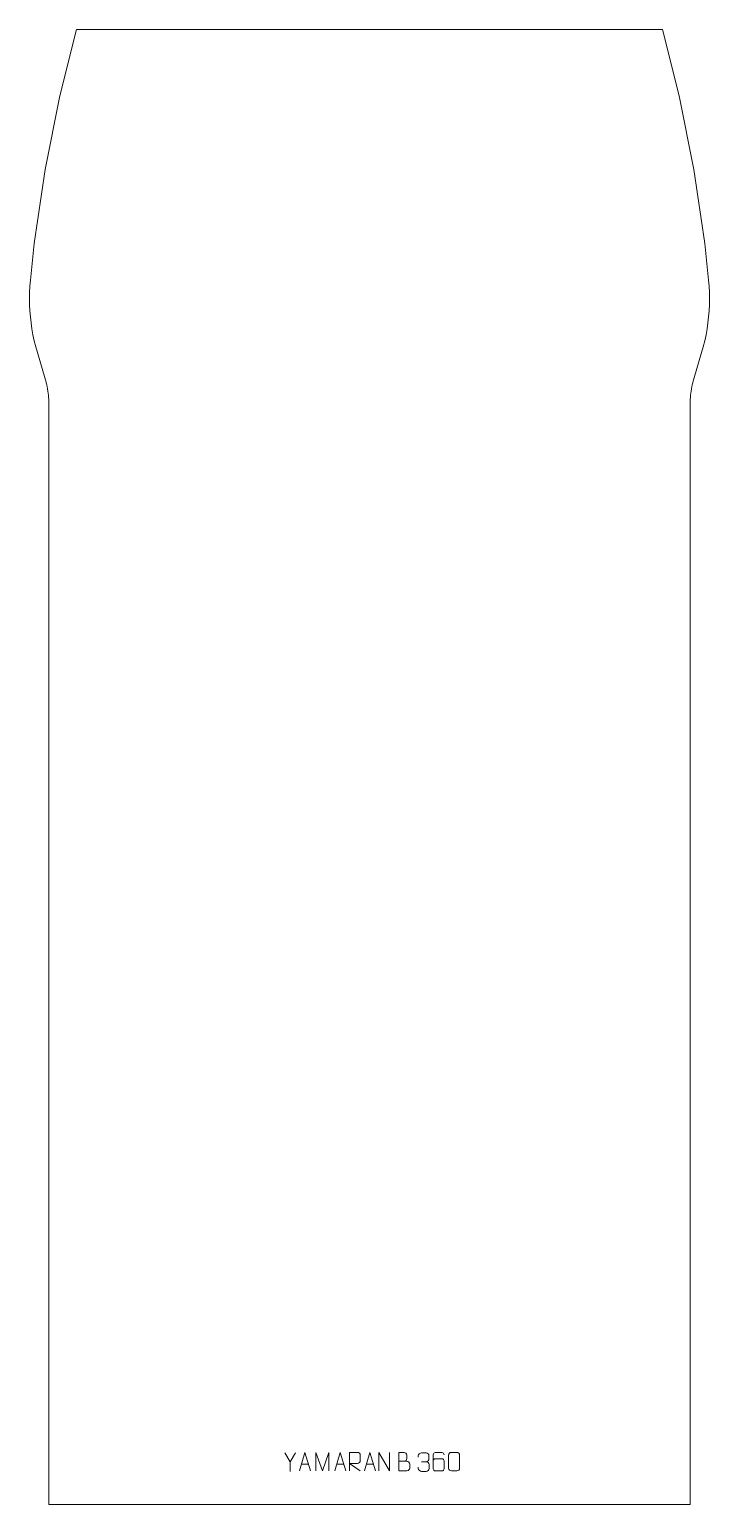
# Model space of a CAD drawing. Header units: millimetres. Extents: x -491 to 431, y -1456 to 544.
import ezdxf

# ---------------------------------------------------------------- set-up
doc = ezdxf.new("R2010")
doc.units = ezdxf.units.MM
doc.header["$MEASUREMENT"] = 0
doc.layers.add('layer 1', color=7, linetype='Continuous')

msp = doc.modelspace()

# ---------------------------------------------------------------- linework, layer by layer
at = {"layer": 'layer 1', "color": 242, "lineweight": 9}
msp.add_open_spline([(410.0033, 353.7501), (410.0033, 353.7501), (425.0038, 253.7496), (425.0038, 253.7496), (425.0038, 253.7496), (425.0038, 253.7496), (430.0036, 203.7509), (430.0036, 203.7509), (430.0036, 203.7509), (430.0036, 203.7509), (430.692, 195.5114), (430.692, 195.5114), (430.692, 195.5114), (430.692, 195.5114), (431.1121, 187.2553), (431.1121, 187.2553), (431.1121, 187.2553), (431.1121, 187.2553), (431.2623, 178.9882), (431.2623, 178.9882), (431.2623, 178.9882), (431.2623, 178.9882), (431.1427, 170.7211), (431.1427, 170.7211), (431.1427, 170.7211), (431.1427, 170.7211), (430.7552, 162.4637), (430.7552, 162.4637), (430.7552, 162.4637), (430.7552, 162.4637), (430.0975, 154.2223), (430.0975, 154.2223), (430.0975, 154.2223), (430.0975, 154.2223), (429.1713, 146.0069), (429.1713, 146.0069), (429.1713, 146.0069), (429.1713, 146.0069), (427.9789, 137.8255), (427.9789, 137.8255), (427.9789, 137.8255), (427.9789, 137.8255), (426.5195, 129.6876), (426.5195, 129.6876), (426.5195, 129.6876), (426.5195, 129.6876), (424.7972, 121.6015), (424.7972, 121.6015), (424.7972, 121.6015), (424.7972, 121.6015), (422.8111, 113.5767), (422.8111, 113.5767), (422.8111, 113.5767), (422.8111, 113.5767), (420.5648, 105.6198), (420.5648, 105.6198), (420.5648, 105.6198), (420.5648, 105.6198), (409.9323, 70.1778), (409.9323, 70.1778), (409.9323, 70.1778), (409.9323, 70.1778), (409.1499, 67.4501), (409.1499, 67.4501), (409.1499, 67.4501), (409.1499, 67.4501), (408.4339, 64.7045), (408.4339, 64.7045), (408.4339, 64.7045), (408.4339, 64.7045), (407.7844, 61.9414), (407.7844, 61.9414), (407.7844, 61.9414), (407.7844, 61.9414), (407.2027, 59.1633), (407.2027, 59.1633), (407.2027, 59.1633), (407.2027, 59.1633), (406.6887, 56.371), (406.6887, 56.371), (406.6887, 56.371), (406.6887, 56.371), (406.243, 53.569), (406.243, 53.569), (406.243, 53.569), (406.243, 53.569), (405.8647, 50.7556), (405.8647, 50.7556), (405.8647, 50.7556), (405.8647, 50.7556), (405.5546, 47.9344), (405.5546, 47.9344), (405.5546, 47.9344), (405.5546, 47.9344), (405.3136, 45.1063), (405.3136, 45.1063), (405.3136, 45.1063), (405.3136, 45.1063), (405.1423, 42.2737), (405.1423, 42.2737), (405.1423, 42.2737), (405.1423, 42.2737), (405.0393, 39.436), (405.0393, 39.436), (405.0393, 39.436), (405.0393, 39.436), (405.0035, 36.5983), (405.0035, 36.5983), (405.0035, 36.5983), (405.0035, 36.5983), (405.0035, -1456.249), (405.0035, -1456.249), (405.0035, -1456.249), (405.0035, -1456.249), (-464.9949, -1456.249), (-464.9949, -1456.249), (-464.9949, -1456.249), (-464.9949, -1456.249), (-464.9949, 36.5983), (-464.9949, 36.5983), (-464.9949, 36.5983), (-464.9949, 36.5983), (-465.0302, 39.436), (-465.0302, 39.436), (-465.0302, 39.436), (-465.0302, 39.436), (-465.1337, 42.2737), (-465.1337, 42.2737), (-465.1337, 42.2737), (-465.1337, 42.2737), (-465.305, 45.1063), (-465.305, 45.1063), (-465.305, 45.1063), (-465.305, 45.1063), (-465.546, 47.9344), (-465.546, 47.9344), (-465.546, 47.9344), (-465.546, 47.9344), (-465.8561, 50.7556), (-465.8561, 50.7556), (-465.8561, 50.7556), (-465.8561, 50.7556), (-466.2344, 53.569), (-466.2344, 53.569), (-466.2344, 53.569), (-466.2344, 53.569), (-466.6801, 56.371), (-466.6801, 56.371), (-466.6801, 56.371), (-466.6801, 56.371), (-467.1941, 59.1633), (-467.1941, 59.1633), (-467.1941, 59.1633), (-467.1941, 59.1633), (-467.7758, 61.9414), (-467.7758, 61.9414), (-467.7758, 61.9414), (-467.7758, 61.9414), (-468.4253, 64.7045), (-468.4253, 64.7045), (-468.4253, 64.7045), (-468.4253, 64.7045), (-469.1413, 67.4501), (-469.1413, 67.4501), (-469.1413, 67.4501), (-469.1413, 67.4501), (-469.9237, 70.1778), (-469.9237, 70.1778), (-469.9237, 70.1778), (-469.9237, 70.1778), (-480.5562, 105.6198), (-480.5562, 105.6198), (-480.5562, 105.6198), (-480.5562, 105.6198), (-482.8025, 113.5767), (-482.8025, 113.5767), (-482.8025, 113.5767), (-482.8025, 113.5767), (-484.7886, 121.6015), (-484.7886, 121.6015), (-484.7886, 121.6015), (-484.7886, 121.6015), (-486.5128, 129.6876), (-486.5128, 129.6876), (-486.5128, 129.6876), (-486.5128, 129.6876), (-487.9703, 137.8255), (-487.9703, 137.8255), (-487.9703, 137.8255), (-487.9703, 137.8255), (-489.1627, 146.0069), (-489.1627, 146.0069), (-489.1627, 146.0069), (-489.1627, 146.0069), (-490.0889, 154.2223), (-490.0889, 154.2223), (-490.0889, 154.2223), (-490.0889, 154.2223), (-490.7462, 162.4637), (-490.7462, 162.4637), (-490.7462, 162.4637), (-490.7462, 162.4637), (-491.1341, 170.7211), (-491.1341, 170.7211), (-491.1341, 170.7211), (-491.1341, 170.7211), (-491.2537, 178.9882), (-491.2537, 178.9882), (-491.2537, 178.9882), (-491.2537, 178.9882), (-491.1035, 187.2553), (-491.1035, 187.2553), (-491.1035, 187.2553), (-491.1035, 187.2553), (-490.6834, 195.5114), (-490.6834, 195.5114), (-490.6834, 195.5114), (-490.6834, 195.5114), (-489.995, 203.7509), (-489.995, 203.7509), (-489.995, 203.7509), (-489.995, 203.7509), (-484.9952, 253.7496), (-484.9952, 253.7496), (-484.9952, 253.7496), (-484.9952, 253.7496), (-469.996, 353.7501), (-469.996, 353.7501), (-469.996, 353.7501), (-469.996, 353.7501), (-449.9958, 453.7506), (-449.9958, 453.7506), (-449.9958, 453.7506), (-449.9958, 453.7506), (-427.4954, 543.7498), (-427.4954, 543.7498), (-427.4954, 543.7498), (-427.4954, 543.7498), (367.504, 543.7498), (367.504, 543.7498), (367.504, 543.7498), (367.504, 543.7498), (390.0044, 453.7506), (390.0044, 453.7506), (390.0044, 453.7506), (390.0044, 453.7506), (410.0033, 353.7501), (410.0033, 353.7501)], degree=3, knots=[0, 0, 0, 0, 0.015873016, 0.015873016, 0.015873016, 0.015873016, 0.031746032, 0.031746032, 0.031746032, 0.031746032, 0.047619048, 0.047619048, 0.047619048, 0.047619048, 0.063492063, 0.063492063, 0.063492063, 0.063492063, 0.079365079, 0.079365079, 0.079365079, 0.079365079, 0.095238095, 0.095238095, 0.095238095, 0.095238095, 0.111111111, 0.111111111, 0.111111111, 0.111111111, 0.126984127, 0.126984127, 0.126984127, 0.126984127, 0.142857143, 0.142857143, 0.142857143, 0.142857143, 0.158730159, 0.158730159, 0.158730159, 0.158730159, 0.174603175, 0.174603175, 0.174603175, 0.174603175, 0.19047619, 0.19047619, 0.19047619, 0.19047619, 0.206349206, 0.206349206, 0.206349206, 0.206349206, 0.222222222, 0.222222222, 0.222222222, 0.222222222, 0.238095238, 0.238095238, 0.238095238, 0.238095238, 0.253968254, 0.253968254, 0.253968254, 0.253968254, 0.26984127, 0.26984127, 0.26984127, 0.26984127, 0.285714286, 0.285714286, 0.285714286, 0.285714286, 0.301587302, 0.301587302, 0.301587302, 0.301587302, 0.317460317, 0.317460317, 0.317460317, 0.317460317, 0.333333333, 0.333333333, 0.333333333, 0.333333333, 0.349206349, 0.349206349, 0.349206349, 0.349206349, 0.365079365, 0.365079365, 0.365079365, 0.365079365, 0.380952381, 0.380952381, 0.380952381, 0.380952381, 0.396825397, 0.396825397, 0.396825397, 0.396825397, 0.412698413, 0.412698413, 0.412698413, 0.412698413, 0.428571429, 0.428571429, 0.428571429, 0.428571429, 0.444444444, 0.444444444, 0.444444444, 0.444444444, 0.46031746, 0.46031746, 0.46031746, 0.46031746, 0.476190476, 0.476190476, 0.476190476, 0.476190476, 0.492063492, 0.492063492, 0.492063492, 0.492063492, 0.507936508, 0.507936508, 0.507936508, 0.507936508, 0.523809524, 0.523809524, 0.523809524, 0.523809524, 0.53968254, 0.53968254, 0.53968254, 0.53968254, 0.555555556, 0.555555556, 0.555555556, 0.555555556, 0.571428571, 0.571428571, 0.571428571, 0.571428571, 0.587301587, 0.587301587, 0.587301587, 0.587301587, 0.603174603, 0.603174603, 0.603174603, 0.603174603, 0.619047619, 0.619047619, 0.619047619, 0.619047619, 0.634920635, 0.634920635, 0.634920635, 0.634920635, 0.650793651, 0.650793651, 0.650793651, 0.650793651, 0.666666667, 0.666666667, 0.666666667, 0.666666667, 0.682539683, 0.682539683, 0.682539683, 0.682539683, 0.698412698, 0.698412698, 0.698412698, 0.698412698, 0.714285714, 0.714285714, 0.714285714, 0.714285714, 0.73015873, 0.73015873, 0.73015873, 0.73015873, 0.746031746, 0.746031746, 0.746031746, 0.746031746, 0.761904762, 0.761904762, 0.761904762, 0.761904762, 0.777777778, 0.777777778, 0.777777778, 0.777777778, 0.793650794, 0.793650794, 0.793650794, 0.793650794, 0.80952381, 0.80952381, 0.80952381, 0.80952381, 0.825396825, 0.825396825, 0.825396825, 0.825396825, 0.841269841, 0.841269841, 0.841269841, 0.841269841, 0.857142857, 0.857142857, 0.857142857, 0.857142857, 0.873015873, 0.873015873, 0.873015873, 0.873015873, 0.888888889, 0.888888889, 0.888888889, 0.888888889, 0.904761905, 0.904761905, 0.904761905, 0.904761905, 0.920634921, 0.920634921, 0.920634921, 0.920634921, 0.936507937, 0.936507937, 0.936507937, 0.936507937, 0.952380952, 0.952380952, 0.952380952, 0.952380952, 0.968253968, 0.968253968, 0.968253968, 0.968253968, 1, 1, 1, 1], dxfattribs=at)
at = {"layer": 'layer 1', "color": 250, "lineweight": 9}
for points in [[(-137.492, -1398.2908), (-137.492, -1398.2908), (-144.8129, -1386.3921), (-144.8129, -1386.3921)], [(40.6898, -1398.26), (40.6898, -1398.26), (46.8862, -1398.26), (46.8862, -1398.26)], [(-122.2399, -1401.5181), (-122.2399, -1401.5181), (-112.7442, -1401.5181), (-112.7442, -1401.5181)], [(-74.2399, -1401.5181), (-74.2399, -1401.5181), (-64.7442, -1401.5181), (-64.7442, -1401.5181)], [(-74.2399, -1401.5181), (-74.2399, -1401.5181), (-64.7442, -1401.5181), (-64.7442, -1401.5181)], [(-34.2399, -1401.5181), (-34.2399, -1401.5181), (-24.7442, -1401.5181), (-24.7442, -1401.5181)]]:
    msp.add_open_spline(points, degree=3, dxfattribs=at)
for points, knots in [([(-130.1696, -1386.3921), (-130.1696, -1386.3921), (-137.492, -1398.2908), (-137.492, -1398.2908), (-137.492, -1398.2908), (-137.492, -1398.2908), (-137.4913, -1411.3457), (-137.4913, -1411.3457)], [0, 0, 0, 0, 0.333333333, 0.333333333, 0.333333333, 0.333333333, 1, 1, 1, 1]), ([(-124.9625, -1410.7675), (-124.9625, -1410.7675), (-117.5915, -1385.814), (-117.5915, -1385.814), (-117.5915, -1385.814), (-117.5915, -1385.814), (-110.0216, -1410.7675), (-110.0216, -1410.7675)], [0, 0, 0, 0, 0.333333333, 0.333333333, 0.333333333, 0.333333333, 1, 1, 1, 1]), ([(-102.649, -1410.7697), (-102.649, -1410.7697), (-102.649, -1385.8118), (-102.649, -1385.8118), (-102.649, -1385.8118), (-102.649, -1385.8118), (-93.7239, -1410.7697), (-93.7239, -1410.7697), (-93.7239, -1410.7697), (-93.7239, -1410.7697), (-84.964, -1385.8123), (-84.964, -1385.8123), (-84.964, -1385.8123), (-84.964, -1385.8123), (-84.964, -1410.7697), (-84.964, -1410.7697)], [0, 0, 0, 0, 0.2, 0.2, 0.2, 0.2, 0.4, 0.4, 0.4, 0.4, 0.6, 0.6, 0.6, 0.6, 1, 1, 1, 1]), ([(-76.9625, -1410.7675), (-76.9625, -1410.7675), (-69.5915, -1385.814), (-69.5915, -1385.814), (-69.5915, -1385.814), (-69.5915, -1385.814), (-62.0216, -1410.7675), (-62.0216, -1410.7675)], [0, 0, 0, 0, 0.333333333, 0.333333333, 0.333333333, 0.333333333, 1, 1, 1, 1]), ([(-76.9625, -1410.7675), (-76.9625, -1410.7675), (-69.5915, -1385.814), (-69.5915, -1385.814), (-69.5915, -1385.814), (-69.5915, -1385.814), (-62.0216, -1410.7675), (-62.0216, -1410.7675)], [0, 0, 0, 0, 0.333333333, 0.333333333, 0.333333333, 0.333333333, 1, 1, 1, 1]), ([(-57.1621, -1410.6102), (-57.1621, -1410.6102), (-57.1621, -1385.6567), (-57.1621, -1385.6567), (-57.1621, -1385.6567), (-53.5673, -1385.6567), (-49.9718, -1385.6567), (-46.3766, -1385.6567), (-46.3766, -1385.6567), (-44.0513, -1385.6944), (-42.494, -1387.1844), (-42.4981, -1389.5508), (-42.4981, -1389.5508), (-42.4985, -1391.5863), (-42.4985, -1394.6457), (-42.4981, -1396.6817), (-42.4981, -1396.6817), (-42.5046, -1398.5572), (-44.3169, -1400.499), (-46.3264, -1400.5181), (-46.3264, -1400.5181), (-46.3264, -1400.5181), (-57.1621, -1400.5181), (-57.1621, -1400.5181), (-57.1621, -1400.5181), (-57.1621, -1400.5181), (-42.5074, -1410.6102), (-42.5074, -1410.6102)], [0, 0, 0, 0, 0.125, 0.125, 0.125, 0.125, 0.25, 0.25, 0.25, 0.25, 0.375, 0.375, 0.375, 0.375, 0.5, 0.5, 0.5, 0.5, 0.625, 0.625, 0.625, 0.625, 0.75, 0.75, 0.75, 0.75, 1, 1, 1, 1]), ([(-36.9625, -1410.7675), (-36.9625, -1410.7675), (-29.5915, -1385.814), (-29.5915, -1385.814), (-29.5915, -1385.814), (-29.5915, -1385.814), (-22.0216, -1410.7675), (-22.0216, -1410.7675)], [0, 0, 0, 0, 0.333333333, 0.333333333, 0.333333333, 0.333333333, 1, 1, 1, 1]), ([(-17.4893, -1410.6269), (-17.4893, -1410.6269), (-17.4893, -1385.6734), (-17.4893, -1385.6734), (-17.4893, -1385.6734), (-17.4893, -1385.6734), (-2.8345, -1410.6269), (-2.8345, -1410.6269), (-2.8345, -1410.6269), (-2.8345, -1410.6269), (-2.8345, -1385.6734), (-2.8345, -1385.6734)], [0, 0, 0, 0, 0.25, 0.25, 0.25, 0.25, 0.5, 0.5, 0.5, 0.5, 1, 1, 1, 1]), ([(9.7833, -1397.6622), (13.4219, -1397.6618), (17.009, -1397.6618), (20.6484, -1397.6622), (20.6484, -1397.6622), (22.6238, -1397.6795), (24.5474, -1399.4156), (24.5474, -1401.4652), (24.5474, -1401.4652), (24.547, -1402.5938), (24.547, -1405.6432), (24.5474, -1406.7721), (24.5474, -1406.7721), (24.565, -1408.63), (23.0229, -1410.6439), (20.7014, -1410.627), (20.7014, -1410.627), (17.0616, -1410.6266), (13.4222, -1410.6266), (9.7833, -1410.627), (9.7833, -1410.627), (9.7833, -1402.3087), (9.7833, -1393.9909), (9.7833, -1385.6734), (9.7833, -1385.6734), (12.157, -1385.6734), (14.5311, -1385.6734), (16.9053, -1385.6734), (16.9053, -1385.6734), (18.5861, -1385.6558), (20.6829, -1387.5663), (20.7006, -1389.5287), (20.7006, -1389.5287), (20.7002, -1391.5948), (20.7002, -1391.7408), (20.7006, -1393.8073), (20.7006, -1393.8073), (20.7179, -1395.8734), (18.8634, -1397.6795), (16.8534, -1397.6622)], [0, 0, 0, 0, 0.090909091, 0.090909091, 0.090909091, 0.090909091, 0.181818182, 0.181818182, 0.181818182, 0.181818182, 0.272727273, 0.272727273, 0.272727273, 0.272727273, 0.363636364, 0.363636364, 0.363636364, 0.363636364, 0.454545455, 0.454545455, 0.454545455, 0.454545455, 0.545454545, 0.545454545, 0.545454545, 0.545454545, 0.636363636, 0.636363636, 0.636363636, 0.636363636, 0.727272727, 0.727272727, 0.727272727, 0.727272727, 0.818181818, 0.818181818, 0.818181818, 0.818181818, 1, 1, 1, 1]), ([(35.9801, -1392.0148), (35.9801, -1392.0148), (35.9801, -1390.1576), (35.9801, -1390.1576), (35.9801, -1390.1576), (35.9658, -1388.4157), (38.6303, -1386.2976), (40.6894, -1386.3203), (40.6894, -1386.3203), (42.7535, -1386.3203), (44.8175, -1386.3203), (46.8812, -1386.3203), (46.8812, -1386.3203), (49.0757, -1386.3115), (50.674, -1388.1583), (50.7184, -1390.0704), (50.7184, -1390.0704), (50.718, -1391.5055), (50.718, -1392.9406), (50.7184, -1394.3761), (50.7184, -1394.3761), (50.6698, -1396.0296), (49.0672, -1398.2596), (46.8689, -1398.2496), (46.8689, -1398.2496), (49.0726, -1398.2608), (50.6806, -1400.064), (50.7346, -1402.1235), (50.7346, -1402.1235), (50.7342, -1403.9082), (50.7342, -1405.6929), (50.7346, -1407.478), (50.7346, -1407.478), (50.7447, -1409.5394), (48.6898, -1411.3025), (46.8689, -1411.2944), (46.8689, -1411.2944), (44.8036, -1411.2941), (42.7384, -1411.2941), (40.6728, -1411.2944), (40.6728, -1411.2944), (38.5042, -1411.2829), (35.9732, -1408.8827), (35.9546, -1407.4209), (35.9546, -1407.4209), (35.9546, -1407.4209), (35.9546, -1405.5123), (35.9546, -1405.5123)], [0, 0, 0, 0, 0.076923077, 0.076923077, 0.076923077, 0.076923077, 0.153846154, 0.153846154, 0.153846154, 0.153846154, 0.230769231, 0.230769231, 0.230769231, 0.230769231, 0.307692308, 0.307692308, 0.307692308, 0.307692308, 0.384615385, 0.384615385, 0.384615385, 0.384615385, 0.461538462, 0.461538462, 0.461538462, 0.461538462, 0.538461538, 0.538461538, 0.538461538, 0.538461538, 0.615384615, 0.615384615, 0.615384615, 0.615384615, 0.692307692, 0.692307692, 0.692307692, 0.692307692, 0.769230769, 0.769230769, 0.769230769, 0.769230769, 0.846153846, 0.846153846, 0.846153846, 0.846153846, 1, 1, 1, 1]), ([(71.2179, -1388.7193), (71.1938, -1387.3798), (69.8376, -1385.7266), (68.2657, -1385.7609), (68.2657, -1385.7609), (65.2809, -1385.7612), (62.2957, -1385.7612), (59.3103, -1385.7609), (59.3103, -1385.7609), (58.0912, -1385.746), (56.363, -1387.1836), (56.358, -1388.7193), (56.358, -1388.7193), (56.3583, -1395.0798), (56.3583, -1401.4406), (56.358, -1407.8013), (56.358, -1407.8013), (56.3627, -1408.9642), (58.0912, -1410.7353), (59.3103, -1410.7597), (59.3103, -1410.7597), (62.2957, -1410.7594), (65.2809, -1410.7594), (68.2657, -1410.7597), (68.2657, -1410.7597), (69.5438, -1410.7159), (71.2135, -1409.1014), (71.2179, -1407.8013), (71.2179, -1407.8013), (71.2179, -1404.218), (71.2179, -1400.6349), (71.2179, -1397.0522), (71.2179, -1397.0522), (71.1794, -1395.574), (69.5967, -1394.1411), (68.2657, -1394.1431), (68.2657, -1394.1431), (65.2809, -1394.1428), (62.2957, -1394.1428), (59.3103, -1394.1431), (59.3103, -1394.1431), (57.9808, -1394.1381), (56.3378, -1395.6454), (56.3795, -1397.0739)], [0, 0, 0, 0, 0.083333333, 0.083333333, 0.083333333, 0.083333333, 0.166666667, 0.166666667, 0.166666667, 0.166666667, 0.25, 0.25, 0.25, 0.25, 0.333333333, 0.333333333, 0.333333333, 0.333333333, 0.416666667, 0.416666667, 0.416666667, 0.416666667, 0.5, 0.5, 0.5, 0.5, 0.583333333, 0.583333333, 0.583333333, 0.583333333, 0.666666667, 0.666666667, 0.666666667, 0.666666667, 0.75, 0.75, 0.75, 0.75, 0.833333333, 0.833333333, 0.833333333, 0.833333333, 1, 1, 1, 1]), ([(81.1889, -1385.5885), (83.555, -1385.5885), (85.9215, -1385.5885), (88.288, -1385.5885), (88.288, -1385.5885), (90.2685, -1385.5529), (92.2945, -1387.0472), (92.3216, -1389.4893), (92.3216, -1389.4893), (92.3212, -1395.2467), (92.3212, -1401.0045), (92.3216, -1406.7627), (92.3216, -1406.7627), (92.1795, -1409.0903), (90.4731, -1410.5726), (88.288, -1410.5834), (88.288, -1410.5834), (85.9156, -1410.583), (83.5432, -1410.583), (81.1712, -1410.5834), (81.1712, -1410.5834), (79.2127, -1410.689), (77.2063, -1408.8011), (77.2177, -1406.7801), (77.2177, -1406.7801), (77.2181, -1400.9995), (77.2181, -1395.2192), (77.2177, -1389.4394), (77.2177, -1389.4394), (77.222, -1387.2974), (78.9991, -1385.5749), (81.1889, -1385.5885)], [0, 0, 0, 0, 0.111111111, 0.111111111, 0.111111111, 0.111111111, 0.222222222, 0.222222222, 0.222222222, 0.222222222, 0.333333333, 0.333333333, 0.333333333, 0.333333333, 0.444444444, 0.444444444, 0.444444444, 0.444444444, 0.555555556, 0.555555556, 0.555555556, 0.555555556, 0.666666667, 0.666666667, 0.666666667, 0.666666667, 0.777777778, 0.777777778, 0.777777778, 0.777777778, 1, 1, 1, 1])]:
    msp.add_open_spline(points, degree=3, knots=knots, dxfattribs=at)

doc.saveas('drawing.dxf')
